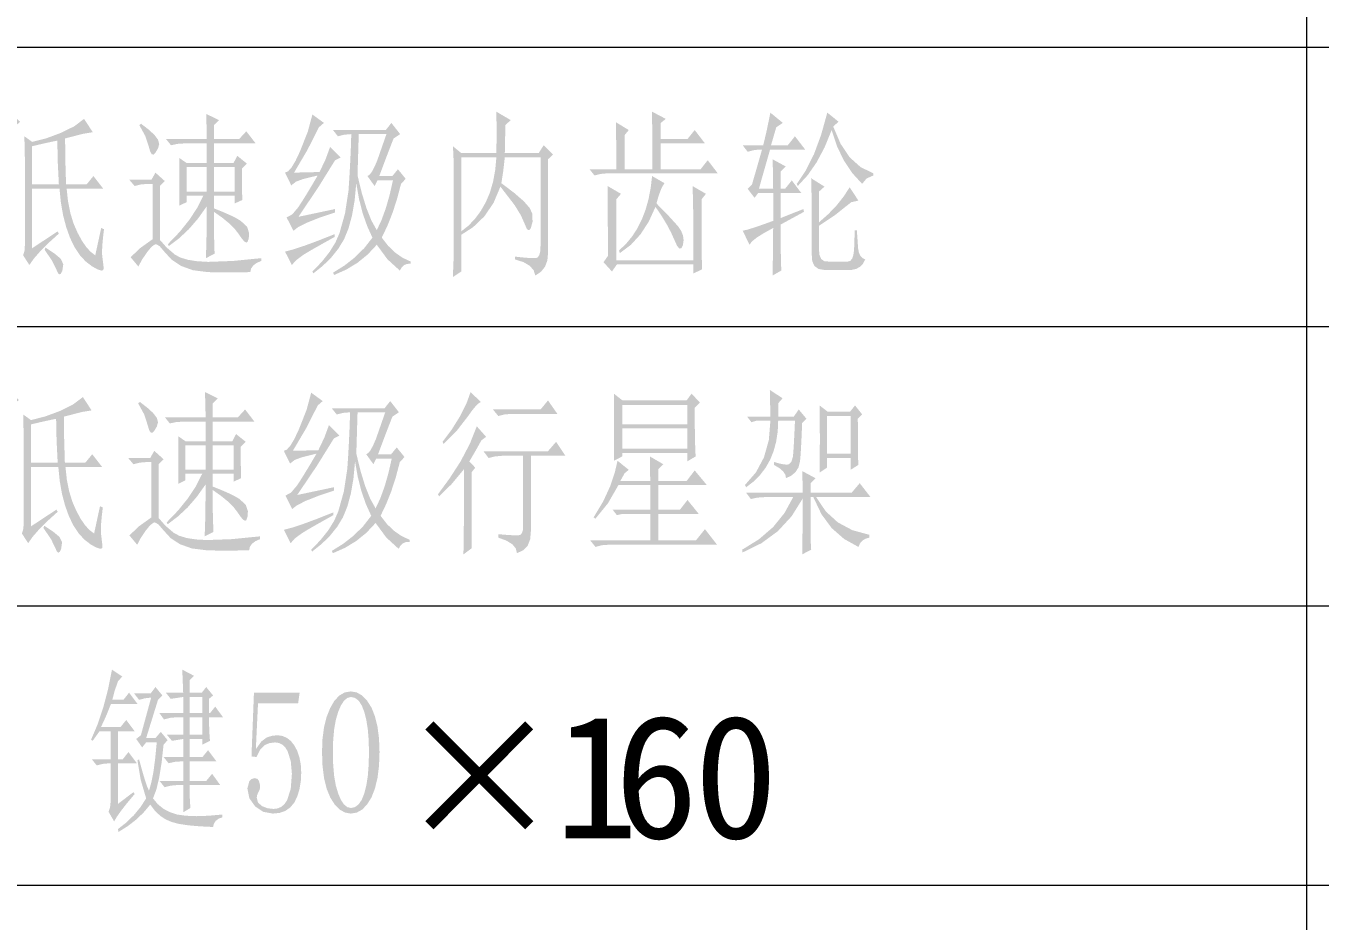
# Model space of a CAD drawing. Header units: millimetres. Extents: x -594 to 6367, y -2099 to 456.
# Drawn here: x 454.37 to 486.81, y -289.4 to -266.95 of the extents above; entities that cross this region are included whole.
import ezdxf

# ---------------------------------------------------------------- set-up
doc = ezdxf.new("R2010")
doc.units = ezdxf.units.MM
doc.layers.get('0').update_dxf_attribs({"lineweight": 35})
doc.styles.get("Standard").update_dxf_attribs({"font": 'txt.shx'})

msp = doc.modelspace()

# ---------------------------------------------------------------- hatches: boundary and pattern name
h = msp.add_hatch(color=0)
h.paths.add_polyline_path([(456.105, -272.707), (456.254, -272.021), (456.324, -272.052), (456.299, -272.267), (456.283, -272.445), (456.276, -272.586), (456.277, -272.692), (456.316, -273.019), (456.307, -273.078), (456.256, -273.09), (456.16, -273.058), (456.02, -272.98), (455.862, -272.858), (455.718, -272.702), (455.588, -272.507), (455.474, -272.271), (455.378, -272.002), (455.3, -271.707), (455.244, -271.387), (455.209, -271.039), (454.523, -271.039), (454.523, -272.528), (455.162, -272.107), (455.193, -272.162), (454.936, -272.395), (454.726, -272.605), (454.565, -272.79), (454.453, -272.949), (454.297, -272.707), (454.332, -272.59), (454.343, -272.427), (454.343, -270.563), (454.339, -270.171), (454.328, -269.721), (454.523, -269.862), (454.879, -269.772), (455.248, -269.635), (455.577, -269.472), (455.825, -269.285), (456.043, -269.62), (455.801, -269.659), (455.619, -269.706), (455.349, -269.776), (455.355, -270.321), (455.373, -270.93), (455.887, -270.93), (456.059, -270.719), (456.308, -271.039), (455.388, -271.039), (455.423, -271.358), (455.481, -271.647), (455.56, -271.907), (455.661, -272.138), (455.768, -272.336), (455.877, -272.496), (455.99, -272.62)])
h.paths.add_polyline_path([(455.154, -269.83), (455.045, -269.852), (454.903, -269.883), (454.729, -269.922), (454.523, -269.971), (454.523, -270.93), (455.193, -270.93), (455.165, -270.368)])
h.paths.add_polyline_path([(454.858, -272.512), (455.087, -272.665), (455.24, -272.793), (455.303, -272.928), (455.279, -273.097), (455.244, -273.166), (455.209, -273.186), (455.174, -273.158), (455.139, -273.082), (455.028, -272.851), (454.835, -272.567)])
h.paths.add_polyline_path([(453.922, -270.337), (453.837, -270.423), (453.837, -272.458), (453.839, -272.747), (453.852, -273.089), (453.649, -273.214), (453.651, -272.91), (453.653, -272.665), (453.656, -272.481), (453.657, -272.357), (453.657, -270.509), (453.435, -270.9), (453.166, -271.281), (453.127, -271.234), (453.439, -270.602), (453.681, -269.971), (453.776, -269.68), (453.85, -269.439), (453.904, -269.247), (453.938, -269.105), (454.219, -269.355), (454.108, -269.465), (454.008, -269.651), (453.898, -269.91), (453.782, -270.228)])
h = msp.add_hatch(color=0)
h.paths.add_polyline_path([(458.394, -270.493), (458.394, -271.109), (458.901, -271.109), (458.901, -270.493)])
h.paths.add_polyline_path([(459.08, -270.493), (459.08, -271.109), (459.603, -271.109), (459.603, -270.493)])
h.paths.add_polyline_path([(459.08, -271.616), (459.082, -272.189), (459.096, -272.668), (458.877, -272.778), (458.888, -272.498), (458.895, -272.188), (458.899, -271.847), (458.901, -271.475), (458.683, -271.783), (458.452, -272.05), (458.207, -272.28), (457.95, -272.473), (457.926, -272.427), (458.214, -272.127), (458.458, -271.824), (458.659, -271.519), (458.815, -271.21), (458.394, -271.21), (458.394, -271.374), (458.215, -271.46), (458.215, -270.267), (458.394, -270.392), (458.901, -270.392), (458.901, -269.9), (458.339, -269.9), (458.163, -269.912), (458.004, -269.947), (457.879, -269.791), (458.901, -269.791), (458.896, -269.505), (458.885, -269.16), (459.205, -269.316), (459.08, -269.44), (459.08, -269.791), (459.712, -269.791), (459.891, -269.596), (460.125, -269.9), (459.08, -269.9), (459.08, -270.392), (459.571, -270.392), (459.665, -270.212), (459.907, -270.407), (459.782, -270.532), (459.783, -270.958), (459.79, -271.32), (459.603, -271.405), (459.603, -271.21), (459.08, -271.21), (459.08, -271.53), (459.294, -271.615), (459.477, -271.695), (459.63, -271.77), (459.751, -271.842), (459.909, -271.988), (459.961, -272.146), (459.953, -272.282), (459.922, -272.372), (459.89, -272.387), (459.842, -272.359), (459.78, -272.29), (459.704, -272.177), (459.603, -272.046), (459.465, -271.908), (459.291, -271.765)])
h.paths.add_polyline_path([(457.209, -269.44), (457.256, -269.409), (457.437, -269.549), (457.583, -269.682), (457.678, -269.805), (457.708, -269.916), (457.678, -270.026), (457.607, -270.142), (457.561, -270.182), (457.52, -270.17), (457.483, -270.108), (457.451, -269.994), (457.362, -269.72)])
h.paths.add_polyline_path([(457.724, -272.318), (457.894, -272.511), (458.106, -272.692), (458.245, -272.765), (458.428, -272.819), (458.657, -272.855), (458.932, -272.871), (459.558, -272.848), (460.265, -272.778), (460.265, -272.848), (460.147, -272.9), (460.062, -272.965), (460.01, -273.041), (459.992, -273.128), (459.681, -273.133), (459.401, -273.134), (459.151, -273.133), (458.932, -273.128), (458.552, -273.08), (458.254, -272.972), (458.022, -272.818), (457.848, -272.629), (457.719, -272.478), (457.63, -272.427), (457.589, -272.44), (457.537, -272.478), (457.475, -272.542), (457.404, -272.629), (457.274, -272.82), (457.186, -272.988), (456.991, -272.754), (457.235, -272.522), (457.544, -272.302), (457.544, -270.914), (457.427, -270.914), (457.248, -270.93), (457.092, -270.969), (456.959, -270.813), (457.513, -270.813), (457.614, -270.633), (457.848, -270.844), (457.724, -270.969)])
h = msp.add_hatch(color=0)
h.paths.add_polyline_path([(462.117, -271.631), (461.718, -271.766), (461.411, -271.888), (461.195, -271.997), (461.072, -272.091), (460.901, -271.756), (461.042, -271.681), (461.189, -271.507), (461.277, -271.374), (461.388, -271.196), (461.523, -270.973), (461.681, -270.704), (461.306, -270.797), (461.136, -270.86), (461.018, -270.953), (460.862, -270.633), (460.938, -270.601), (461.026, -270.503), (461.125, -270.337), (461.236, -270.103), (461.433, -269.604), (461.548, -269.175), (461.837, -269.386), (461.712, -269.495), (461.42, -270.07), (461.088, -270.633), (461.727, -270.618), (461.88, -270.296), (461.992, -269.986), (462.258, -270.251), (462.117, -270.322), (461.689, -271.011), (461.197, -271.741), (462.117, -271.546)])
h.paths.add_polyline_path([(460.862, -272.614), (461.08, -272.555), (461.359, -272.463), (461.7, -272.336), (462.102, -272.177), (462.102, -272.247), (461.833, -272.398), (461.611, -272.523), (461.438, -272.623), (461.314, -272.7), (461.139, -272.83), (461.033, -272.949)])
h.paths.add_polyline_path([(463.583, -269.776), (463.46, -270.093), (463.36, -270.356), (463.282, -270.564), (463.224, -270.719), (463.552, -270.719), (463.692, -270.548), (463.887, -270.789), (463.77, -270.914), (463.669, -271.296), (463.555, -271.647), (463.427, -271.969), (463.287, -272.263), (463.446, -272.468), (463.62, -272.636), (463.809, -272.768), (464.012, -272.863), (464.012, -272.918), (463.924, -272.921), (463.849, -272.951), (463.787, -273.008), (463.739, -273.089), (463.43, -272.807), (463.162, -272.442), (462.933, -272.687), (462.678, -272.894), (462.398, -273.064), (462.094, -273.199), (462.063, -273.144), (462.353, -272.962), (462.616, -272.756), (462.85, -272.523), (463.053, -272.263), (462.922, -271.976), (462.809, -271.654), (462.717, -271.295), (462.647, -270.898), (462.607, -271.328), (462.542, -271.705), (462.454, -272.03), (462.343, -272.302), (462.199, -272.539), (462.022, -272.76), (461.813, -272.966), (461.571, -273.16), (461.548, -273.113), (461.783, -272.869), (461.975, -272.627), (462.123, -272.389), (462.226, -272.154), (462.366, -271.655), (462.453, -271.086), (462.474, -270.77), (462.493, -270.429), (462.51, -270.062), (462.523, -269.667), (462.346, -269.682), (462.187, -269.721), (462.063, -269.565), (463.388, -269.565), (463.528, -269.386), (463.747, -269.667)])
h.paths.add_polyline_path([(462.71, -269.667), (462.679, -270.704), (462.787, -271.148), (462.903, -271.524), (463.027, -271.833), (463.162, -272.076), (463.279, -271.827), (463.385, -271.537), (463.481, -271.204), (463.567, -270.828), (463.178, -270.828), (463.107, -270.969), (462.928, -270.719), (462.982, -270.686), (463.04, -270.61), (463.102, -270.493), (463.17, -270.337), (463.404, -269.667)])
h = msp.add_hatch(color=0)
h.paths.add_polyline_path([(465.279, -270.251), (465.279, -272.107), (465.459, -271.964), (465.622, -271.793), (465.768, -271.596), (465.895, -271.374), (465.999, -271.129), (466.077, -270.86), (466.131, -270.567), (466.16, -270.251)])
h.paths.add_polyline_path([(465.069, -273.253), (465.086, -272.834), (465.092, -272.497), (465.092, -270.789), (465.09, -270.523), (465.086, -270.298), (465.079, -270.114), (465.069, -269.971), (465.279, -270.142), (466.16, -270.142), (466.166, -269.638), (466.16, -269.105), (466.519, -269.316), (466.386, -269.44), (466.371, -270.142), (467.221, -270.142), (467.345, -269.947), (467.579, -270.181), (467.454, -270.298), (467.454, -272.653), (467.438, -272.837), (467.379, -272.992), (467.278, -273.118), (467.135, -273.214), (467.095, -273.083), (466.998, -272.971), (466.843, -272.879), (466.628, -272.809), (466.628, -272.739), (466.8, -272.758), (466.944, -272.77), (467.058, -272.776), (467.143, -272.778), (467.198, -272.758), (467.237, -272.7), (467.26, -272.6), (467.267, -272.458), (467.267, -270.251), (466.371, -270.251), (466.331, -270.598), (466.285, -270.898), (466.609, -271.143), (466.846, -271.35), (466.995, -271.52), (467.057, -271.655), (467.067, -271.861), (467.026, -272.021), (466.989, -272.069), (466.952, -272.072), (466.914, -272.028), (466.877, -271.935), (466.772, -271.7), (466.62, -271.452), (466.261, -270.984), (466.088, -271.394), (465.856, -271.733), (465.576, -272.001), (465.279, -272.193), (465.279, -273.113)])
h = msp.add_hatch(color=0)
h.paths.add_polyline_path([(470.375, -270.898), (470.326, -270.97), (470.276, -271.079), (470.224, -271.224), (470.172, -271.405), (470.47, -271.71), (470.71, -271.974), (470.792, -272.096), (470.839, -272.215), (470.853, -272.333), (470.835, -272.45), (470.795, -272.53), (470.747, -272.537), (470.69, -272.469), (470.624, -272.325), (470.542, -272.141), (470.436, -271.94), (470.305, -271.723), (470.148, -271.491), (469.979, -271.862), (469.773, -272.18), (469.531, -272.444), (469.252, -272.653), (469.236, -272.583), (469.408, -272.42), (469.559, -272.238), (469.692, -272.035), (469.804, -271.812), (469.898, -271.568), (469.972, -271.305), (470.027, -271.022), (470.063, -270.719)])
h.paths.add_polyline_path([(468.846, -272.879), (468.955, -272.723), (468.955, -272.404), (468.954, -272.113), (468.953, -271.851), (468.952, -271.618), (468.95, -271.413), (468.949, -271.236), (468.948, -271.088), (468.948, -270.969), (469.283, -271.164), (469.166, -271.304), (469.166, -272.832), (471.1, -272.832), (471.099, -272.491), (471.098, -272.181), (471.096, -271.903), (471.094, -271.655), (471.091, -271.438), (471.086, -271.251), (471.082, -271.095), (471.076, -270.969), (471.412, -271.164), (471.302, -271.304), (471.302, -271.623), (471.303, -271.914), (471.303, -272.176), (471.304, -272.409), (471.306, -272.614), (471.309, -272.791), (471.313, -272.939), (471.318, -273.058), (471.1, -273.16), (471.1, -272.933), (469.182, -272.933), (469.057, -273.113)])
h.paths.add_polyline_path([(470.07, -270.548), (470.069, -270.058), (470.067, -269.654), (470.064, -269.336), (470.063, -269.105), (470.406, -269.285), (470.281, -269.386), (470.281, -269.791), (470.951, -269.791), (471.131, -269.565), (471.388, -269.9), (470.281, -269.9), (470.281, -270.548), (471.279, -270.548), (471.458, -270.322), (471.708, -270.649), (468.955, -270.649), (468.779, -270.665), (468.62, -270.704), (468.495, -270.548), (469.166, -270.548), (469.165, -270.114), (469.162, -269.772), (469.159, -269.524), (469.158, -269.37), (469.478, -269.565), (469.377, -269.69), (469.377, -270.548)])
h = msp.add_hatch(color=0)
h.paths.add_polyline_path([(473.098, -271.039), (473.094, -270.636), (473.083, -270.298), (473.41, -270.477), (473.286, -270.602), (473.286, -271.039), (473.395, -271.039), (473.566, -270.828), (473.8, -271.14), (473.286, -271.14), (473.286, -271.772), (473.855, -271.546), (473.87, -271.616), (473.286, -271.935), (473.287, -272.556), (473.301, -273.089), (473.083, -273.214), (473.089, -272.872), (473.094, -272.559), (473.097, -272.276), (473.098, -272.021), (472.859, -272.153), (472.679, -272.267), (472.561, -272.363), (472.506, -272.442), (472.334, -272.091), (472.469, -272.058), (472.64, -272.005), (472.85, -271.932), (473.098, -271.842), (473.098, -271.14), (472.724, -271.14), (472.631, -271.265), (472.459, -271.039), (472.568, -270.93), (472.818, -270.056), (472.724, -270.056), (472.6, -270.072), (472.459, -270.111), (472.334, -269.947), (472.849, -269.947), (472.936, -269.579), (473.028, -269.129), (473.34, -269.386), (473.176, -269.495), (473.044, -269.947), (473.465, -269.947), (473.644, -269.721), (473.901, -270.056), (473.02, -270.056), (472.74, -271.039)])
h.paths.add_polyline_path([(474.736, -269.355), (474.603, -269.479), (474.789, -269.912), (475.018, -270.251), (475.292, -270.497), (475.609, -270.649), (475.609, -270.704), (475.439, -270.78), (475.328, -270.914), (475.078, -270.641), (474.867, -270.324), (474.696, -269.966), (474.564, -269.565), (474.389, -269.995), (474.189, -270.372), (473.964, -270.697), (473.714, -270.969), (473.691, -270.914), (473.914, -270.582), (474.12, -270.173), (474.299, -269.689), (474.455, -269.129)])
h.paths.add_polyline_path([(474.065, -271.686), (474.06, -271.189), (474.05, -270.774), (474.385, -270.984), (474.245, -271.109), (474.245, -271.881), (474.477, -271.676), (474.683, -271.461), (474.863, -271.235), (475.016, -271), (475.235, -271.335), (475.055, -271.374), (474.647, -271.7), (474.245, -271.967), (474.245, -272.528), (474.256, -272.689), (474.302, -272.798), (474.382, -272.856), (474.494, -272.863), (474.97, -272.863), (475.031, -272.846), (475.077, -272.791), (475.108, -272.699), (475.126, -272.567), (475.136, -272.292), (475.141, -272.076), (475.196, -272.076), (475.227, -272.528), (475.246, -272.633), (475.282, -272.715), (475.334, -272.774), (475.406, -272.809), (475.349, -272.917), (475.272, -272.997), (475.174, -273.049), (475.055, -273.074), (474.385, -273.074), (474.237, -273.049), (474.134, -272.975), (474.077, -272.853), (474.065, -272.684)])
h = msp.add_hatch(color=0)
h.paths.add_polyline_path([(456.076, -279.683), (456.224, -278.997), (456.294, -279.029), (456.269, -279.244), (456.253, -279.421), (456.246, -279.562), (456.247, -279.668), (456.286, -279.995), (456.277, -280.054), (456.226, -280.066), (456.13, -280.034), (455.99, -279.956), (455.832, -279.835), (455.688, -279.678), (455.558, -279.483), (455.444, -279.247), (455.348, -278.978), (455.27, -278.684), (455.214, -278.363), (455.179, -278.015), (454.493, -278.015), (454.493, -279.504), (455.132, -279.083), (455.163, -279.138), (454.906, -279.371), (454.696, -279.581), (454.535, -279.766), (454.423, -279.925), (454.267, -279.683), (454.302, -279.567), (454.313, -279.403), (454.313, -277.539), (454.309, -277.148), (454.298, -276.697), (454.493, -276.838), (454.849, -276.748), (455.218, -276.611), (455.547, -276.448), (455.795, -276.261), (456.013, -276.596), (455.771, -276.635), (455.589, -276.682), (455.319, -276.752), (455.325, -277.297), (455.343, -277.906), (455.857, -277.906), (456.029, -277.695), (456.278, -278.015), (455.358, -278.015), (455.393, -278.334), (455.451, -278.623), (455.53, -278.883), (455.631, -279.114), (455.738, -279.312), (455.847, -279.472), (455.96, -279.596)])
h.paths.add_polyline_path([(455.124, -276.806), (455.015, -276.828), (454.873, -276.859), (454.699, -276.898), (454.493, -276.947), (454.493, -277.906), (455.163, -277.906), (455.135, -277.344)])
h.paths.add_polyline_path([(454.828, -279.489), (455.057, -279.641), (455.21, -279.769), (455.273, -279.904), (455.249, -280.073), (455.214, -280.142), (455.179, -280.162), (455.144, -280.134), (455.109, -280.058), (454.998, -279.827), (454.805, -279.543)])
h.paths.add_polyline_path([(453.892, -277.313), (453.807, -277.399), (453.807, -279.434), (453.809, -279.723), (453.822, -280.066), (453.619, -280.19), (453.621, -279.886), (453.623, -279.642), (453.626, -279.457), (453.627, -279.333), (453.627, -277.485), (453.405, -277.877), (453.136, -278.257), (453.097, -278.21), (453.409, -277.578), (453.651, -276.947), (453.746, -276.656), (453.82, -276.415), (453.874, -276.223), (453.908, -276.081), (454.189, -276.331), (454.078, -276.441), (453.978, -276.627), (453.868, -276.886), (453.752, -277.204)])
h = msp.add_hatch(color=0)
h.paths.add_polyline_path([(474.035, -278.771), (474.035, -279.042), (474.035, -279.282), (474.036, -279.491), (474.037, -279.67), (474.039, -279.819), (474.042, -279.938), (474.046, -280.028), (474.051, -280.089), (473.825, -280.206), (473.83, -279.9), (473.835, -279.566), (473.839, -279.2), (473.84, -278.802), (473.561, -279.25), (473.216, -279.624), (472.804, -279.926), (472.328, -280.159), (472.32, -280.089), (472.742, -279.827), (473.097, -279.521), (473.382, -279.169), (473.599, -278.771), (472.873, -278.771), (472.697, -278.783), (472.538, -278.818), (472.421, -278.662), (473.84, -278.662), (473.835, -278.415), (473.825, -278.116), (474.16, -278.296), (474.035, -278.42), (474.035, -278.662), (475.064, -278.662), (475.267, -278.42), (475.54, -278.771), (474.176, -278.771), (474.417, -279.128), (474.719, -279.404), (475.083, -279.599), (475.509, -279.715), (475.509, -279.785), (475.412, -279.813), (475.334, -279.861), (475.275, -279.93), (475.236, -280.019), (474.875, -279.819), (474.565, -279.547), (474.308, -279.199), (474.105, -278.771)])
h.paths.add_polyline_path([(472.445, -276.752), (473.029, -276.752), (473.014, -276.081), (473.334, -276.292), (473.224, -276.417), (473.224, -276.752), (473.614, -276.752), (473.739, -276.572), (473.934, -276.806), (473.825, -276.908), (473.809, -277.275), (473.795, -277.558), (473.782, -277.757), (473.77, -277.875), (473.733, -278.022), (473.661, -278.14), (473.552, -278.232), (473.419, -278.296), (473.405, -278.209), (473.349, -278.125), (473.253, -278.042), (473.115, -277.96), (473.123, -277.89), (473.26, -277.928), (473.369, -277.95), (473.448, -277.955), (473.497, -277.945), (473.556, -277.881), (473.591, -277.765), (473.603, -277.656), (473.615, -277.467), (473.629, -277.2), (473.645, -276.853), (473.224, -276.853), (473.212, -277.125), (473.173, -277.379), (473.11, -277.615), (473.022, -277.834), (472.908, -278.034), (472.77, -278.215), (472.608, -278.378), (472.421, -278.522), (472.39, -278.467), (472.668, -278.147), (472.868, -277.771), (472.989, -277.34), (473.029, -276.853), (472.679, -276.853), (472.554, -276.892)])
h.paths.add_polyline_path([(474.261, -278.155), (474.269, -277.313), (474.261, -276.471), (474.464, -276.627), (475.025, -276.627), (475.15, -276.471), (475.33, -276.697), (475.22, -276.806), (475.221, -277.233), (475.222, -277.568), (475.227, -277.81), (475.236, -277.96), (475.041, -278.085), (475.041, -277.789), (474.448, -277.789), (474.448, -278.031)])
h.paths.add_polyline_path([(474.448, -276.736), (474.448, -277.68), (475.041, -277.68), (475.041, -276.736)])
h = msp.add_hatch(color=0)
h.paths.add_polyline_path([(458.364, -277.469), (458.364, -278.085), (458.871, -278.085), (458.871, -277.469)])
h.paths.add_polyline_path([(459.05, -277.469), (459.05, -278.085), (459.573, -278.085), (459.573, -277.469)])
h.paths.add_polyline_path([(459.05, -278.592), (459.052, -279.165), (459.066, -279.644), (458.847, -279.754), (458.858, -279.475), (458.865, -279.164), (458.869, -278.823), (458.871, -278.452), (458.653, -278.759), (458.422, -279.027), (458.177, -279.256), (457.92, -279.45), (457.896, -279.403), (458.184, -279.103), (458.428, -278.8), (458.629, -278.495), (458.785, -278.186), (458.364, -278.186), (458.364, -278.35), (458.185, -278.436), (458.185, -277.243), (458.364, -277.368), (458.871, -277.368), (458.871, -276.877), (458.309, -276.877), (458.133, -276.888), (457.974, -276.923), (457.849, -276.767), (458.871, -276.767), (458.866, -276.481), (458.855, -276.136), (459.175, -276.292), (459.05, -276.417), (459.05, -276.767), (459.682, -276.767), (459.861, -276.572), (460.095, -276.877), (459.05, -276.877), (459.05, -277.368), (459.541, -277.368), (459.635, -277.188), (459.877, -277.383), (459.752, -277.508), (459.753, -277.934), (459.76, -278.296), (459.573, -278.381), (459.573, -278.186), (459.05, -278.186), (459.05, -278.506), (459.264, -278.591), (459.447, -278.671), (459.6, -278.746), (459.721, -278.818), (459.879, -278.964), (459.931, -279.122), (459.923, -279.259), (459.892, -279.348), (459.86, -279.363), (459.812, -279.336), (459.75, -279.266), (459.674, -279.153), (459.573, -279.022), (459.435, -278.884), (459.261, -278.741)])
h.paths.add_polyline_path([(457.179, -276.417), (457.226, -276.385), (457.407, -276.525), (457.553, -276.658), (457.648, -276.781), (457.678, -276.892), (457.648, -277.002), (457.577, -277.118), (457.531, -277.158), (457.49, -277.147), (457.453, -277.084), (457.421, -276.97), (457.332, -276.696)])
h.paths.add_polyline_path([(457.694, -279.294), (457.864, -279.487), (458.076, -279.668), (458.215, -279.741), (458.398, -279.796), (458.627, -279.831), (458.902, -279.847), (459.528, -279.824), (460.235, -279.754), (460.235, -279.824), (460.117, -279.876), (460.032, -279.941), (459.98, -280.017), (459.962, -280.104), (459.651, -280.109), (459.371, -280.11), (459.121, -280.109), (458.902, -280.104), (458.522, -280.056), (458.224, -279.949), (457.992, -279.795), (457.818, -279.605), (457.689, -279.454), (457.6, -279.403), (457.559, -279.416), (457.507, -279.454), (457.445, -279.518), (457.374, -279.605), (457.244, -279.797), (457.156, -279.964), (456.961, -279.73), (457.205, -279.498), (457.514, -279.278), (457.514, -277.89), (457.397, -277.89), (457.218, -277.906), (457.062, -277.945), (456.929, -277.789), (457.483, -277.789), (457.584, -277.609), (457.818, -277.82), (457.694, -277.945)])
h = msp.add_hatch(color=0)
h.paths.add_polyline_path([(462.087, -278.607), (461.688, -278.742), (461.381, -278.864), (461.165, -278.973), (461.042, -279.068), (460.871, -278.732), (461.012, -278.657), (461.159, -278.483), (461.247, -278.35), (461.358, -278.172), (461.493, -277.949), (461.651, -277.68), (461.276, -277.773), (461.106, -277.837), (460.988, -277.929), (460.832, -277.609), (460.908, -277.577), (460.996, -277.479), (461.095, -277.313), (461.206, -277.079), (461.403, -276.58), (461.518, -276.151), (461.807, -276.362), (461.682, -276.471), (461.39, -277.046), (461.058, -277.609), (461.697, -277.594), (461.85, -277.272), (461.963, -276.962), (462.228, -277.227), (462.087, -277.298), (461.659, -277.987), (461.167, -278.717), (462.087, -278.522)])
h.paths.add_polyline_path([(460.832, -279.59), (461.05, -279.532), (461.329, -279.439), (461.67, -279.313), (462.072, -279.153), (462.072, -279.223), (461.803, -279.374), (461.581, -279.499), (461.408, -279.6), (461.284, -279.676), (461.109, -279.806), (461.003, -279.925)])
h.paths.add_polyline_path([(463.553, -276.752), (463.43, -277.069), (463.33, -277.332), (463.252, -277.54), (463.194, -277.695), (463.522, -277.695), (463.662, -277.524), (463.857, -277.765), (463.74, -277.89), (463.639, -278.272), (463.525, -278.623), (463.397, -278.945), (463.257, -279.239), (463.416, -279.444), (463.59, -279.612), (463.779, -279.744), (463.982, -279.839), (463.982, -279.894), (463.894, -279.897), (463.819, -279.927), (463.757, -279.984), (463.709, -280.066), (463.4, -279.783), (463.132, -279.418), (462.903, -279.663), (462.648, -279.87), (462.368, -280.04), (462.064, -280.175), (462.033, -280.12), (462.323, -279.939), (462.586, -279.732), (462.82, -279.5), (463.023, -279.239), (462.892, -278.952), (462.779, -278.63), (462.687, -278.271), (462.617, -277.875), (462.577, -278.304), (462.512, -278.682), (462.424, -279.006), (462.313, -279.278), (462.169, -279.515), (461.992, -279.736), (461.783, -279.942), (461.541, -280.136), (461.518, -280.089), (461.753, -279.845), (461.945, -279.604), (462.093, -279.365), (462.196, -279.13), (462.336, -278.631), (462.423, -278.062), (462.444, -277.746), (462.463, -277.405), (462.48, -277.038), (462.493, -276.643), (462.316, -276.658), (462.157, -276.697), (462.033, -276.541), (463.358, -276.541), (463.499, -276.362), (463.717, -276.643)])
h.paths.add_polyline_path([(462.68, -276.643), (462.649, -277.68), (462.757, -278.124), (462.873, -278.5), (462.997, -278.809), (463.132, -279.052), (463.249, -278.803), (463.355, -278.513), (463.451, -278.18), (463.537, -277.804), (463.148, -277.804), (463.077, -277.945), (462.898, -277.695), (462.952, -277.662), (463.01, -277.586), (463.072, -277.469), (463.14, -277.313), (463.374, -276.643)])
h = msp.add_hatch(color=0)
h.paths.add_polyline_path([(466.074, -276.572), (467.267, -276.572), (467.454, -276.346), (467.688, -276.682), (466.542, -276.682), (466.363, -276.697), (466.207, -276.736)])
h.paths.add_polyline_path([(466.207, -279.699), (466.373, -279.714), (466.511, -279.723), (466.619, -279.729), (466.698, -279.73), (466.755, -279.717), (466.796, -279.678), (466.822, -279.612), (466.831, -279.52), (466.831, -277.734), (466.3, -277.734), (466.124, -277.75), (465.965, -277.789), (465.84, -277.625), (467.447, -277.625), (467.657, -277.383), (467.891, -277.734), (467.025, -277.734), (467.025, -279.613), (467.008, -279.824), (466.944, -279.988), (466.833, -280.104), (466.675, -280.175), (466.645, -280.055), (466.558, -279.951), (466.411, -279.861), (466.207, -279.785)])
h.paths.add_polyline_path([(465.513, -276.136), (465.77, -276.385), (465.71, -276.422), (465.635, -276.496), (465.543, -276.609), (465.435, -276.76), (465.167, -277.105), (464.835, -277.438), (464.811, -277.383), (465.035, -277.084), (465.248, -276.744), (465.412, -276.417)])
h.paths.add_polyline_path([(465.544, -278.14), (465.544, -280.05), (465.334, -280.206), (465.336, -280.088), (465.339, -279.928), (465.342, -279.725), (465.344, -279.48), (465.346, -279.192), (465.348, -278.861), (465.349, -278.487), (465.349, -278.069), (465.031, -278.45), (464.725, -278.748), (464.694, -278.701), (464.982, -278.308), (465.263, -277.875), (465.498, -277.425), (465.669, -276.994), (465.903, -277.259), (465.786, -277.344), (465.616, -277.647), (465.482, -277.875), (465.63, -278.031)])
h = msp.add_hatch(color=0)
h.paths.add_polyline_path([(470.343, -277.945), (470.218, -278.069), (470.218, -278.366), (470.928, -278.366), (471.131, -278.101), (471.435, -278.467), (470.218, -278.467), (470.218, -279.083), (470.764, -279.083), (470.951, -278.841), (471.232, -279.192), (470.218, -279.192), (470.218, -279.855), (471.162, -279.855), (471.388, -279.574), (471.692, -279.964), (468.979, -279.964), (468.799, -279.977), (468.644, -280.019), (468.511, -279.855), (470.016, -279.855), (470.016, -279.192), (469.314, -279.192), (469.181, -279.223), (469.072, -279.083), (470.016, -279.083), (470.016, -278.467), (469.22, -278.467), (468.958, -278.923), (468.644, -279.309), (468.597, -279.278), (468.842, -278.869), (469.018, -278.483), (469.131, -278.139), (469.197, -277.859), (469.478, -278.085), (469.373, -278.173), (469.267, -278.366), (470.016, -278.366), (470.012, -278.037), (470.008, -277.75)])
h.paths.add_polyline_path([(469.314, -277.048), (469.314, -277.555), (470.944, -277.555), (470.944, -277.048)])
h.paths.add_polyline_path([(469.104, -276.175), (469.322, -276.346), (470.928, -276.346), (471.053, -276.175), (471.263, -276.401), (471.131, -276.526), (471.132, -276.91), (471.137, -277.243), (471.144, -277.523), (471.154, -277.75), (470.944, -277.875), (470.944, -277.664), (469.314, -277.664), (469.314, -277.75), (469.104, -277.859), (469.107, -277.495), (469.111, -277.033), (469.107, -276.566)])
h.paths.add_polyline_path([(469.314, -276.456), (469.314, -276.947), (470.944, -276.947), (470.944, -276.456)])
h = msp.add_hatch(color=0)
h.paths.add_polyline_path([(458.473, -283.782), (458.473, -284.18), (458.793, -284.18), (458.793, -283.782)])
h.paths.add_polyline_path([(458.473, -284.289), (458.473, -284.726), (458.793, -284.726), (458.793, -284.289)])
h.paths.add_polyline_path([(457.678, -283.853), (457.381, -284.812), (457.615, -284.812), (457.748, -284.656), (457.919, -284.866), (457.818, -284.975), (457.767, -285.436), (457.706, -285.814), (457.635, -286.109), (457.553, -286.324), (457.67, -286.468), (457.81, -286.583), (457.974, -286.67), (458.161, -286.73), (458.376, -286.76), (458.636, -286.771), (458.941, -286.76), (459.292, -286.73), (459.292, -286.8), (459.198, -286.833), (459.128, -286.886), (459.081, -286.956), (459.058, -287.042), (458.72, -287.025), (458.434, -287), (458.2, -286.964), (458.021, -286.917), (457.869, -286.851), (457.728, -286.757), (457.6, -286.634), (457.483, -286.48), (457.315, -286.681), (457.126, -286.861), (456.917, -287.023), (456.687, -287.166), (456.672, -287.096), (456.883, -286.931), (457.07, -286.748), (457.237, -286.547), (457.381, -286.324), (457.243, -285.857), (457.163, -285.373), (457.202, -285.342), (457.284, -285.641), (457.353, -285.873), (457.409, -286.036), (457.452, -286.129), (457.512, -285.923), (457.564, -285.654), (457.608, -285.32), (457.646, -284.921), (457.381, -284.921), (457.28, -285.046), (457.132, -284.835), (457.249, -284.741), (457.506, -283.798), (457.354, -283.814), (457.202, -283.853), (457.077, -283.689), (457.498, -283.689), (457.615, -283.533), (457.787, -283.743)])
h.paths.add_polyline_path([(458.309, -286.675), (458.309, -286.456), (458.309, -286.268), (458.309, -286.112), (458.309, -285.989), (458.177, -285.989), (458, -286.005), (457.841, -286.044), (457.717, -285.888), (458.309, -285.888), (458.309, -285.396), (458.278, -285.396), (458.102, -285.408), (457.943, -285.443), (457.818, -285.287), (458.309, -285.287), (458.309, -284.835), (458.029, -284.882), (457.896, -284.726), (458.309, -284.726), (458.309, -284.289), (458.161, -284.289), (457.985, -284.305), (457.826, -284.344), (457.709, -284.18), (458.309, -284.18), (458.309, -283.782), (457.997, -283.829), (457.873, -283.673), (458.309, -283.673), (458.286, -283.096), (458.582, -283.252), (458.473, -283.361), (458.473, -283.673), (458.777, -283.673), (458.886, -283.533), (459.058, -283.743), (458.956, -283.829), (458.956, -284.18), (458.988, -284.18), (459.112, -284.024), (459.307, -284.289), (458.956, -284.289), (458.962, -284.624), (458.98, -284.882), (458.793, -284.975), (458.793, -284.835), (458.473, -284.835), (458.473, -285.287), (458.793, -285.287), (458.933, -285.116), (459.143, -285.396), (458.473, -285.396), (458.473, -285.888), (458.886, -285.888), (459.034, -285.708), (459.237, -285.989), (458.473, -285.989), (458.475, -286.318), (458.489, -286.566)])
h.paths.add_polyline_path([(456.672, -286.465), (457.062, -286.168), (457.093, -286.215), (456.907, -286.437), (456.76, -286.625), (456.65, -286.78), (456.578, -286.901), (456.438, -286.66), (456.477, -286.543), (456.493, -286.379), (456.493, -285.443), (456.477, -285.443), (456.301, -285.459), (456.142, -285.498), (456.017, -285.342), (456.493, -285.342), (456.493, -284.64), (456.212, -284.64), (456.04, -284.882), (456.001, -284.851), (456.165, -284.465), (456.306, -284.044), (456.426, -283.588), (456.524, -283.096), (456.781, -283.268), (456.672, -283.393), (456.59, -283.634), (456.532, -283.853), (456.812, -283.853), (456.953, -283.673), (457.163, -283.954), (456.5, -283.954), (456.37, -284.275), (456.251, -284.531), (456.742, -284.531), (456.882, -284.359), (457.093, -284.64), (456.672, -284.64), (456.672, -285.342), (456.797, -285.342), (456.937, -285.163), (457.147, -285.443), (456.672, -285.443)])
h = msp.add_hatch(color=0)
h.dxf.hatch_style = 2
h.paths.add_polyline_path([(460.668, -284.741), (460.792, -284.758), (460.906, -284.806), (461.008, -284.886), (461.097, -284.999), (461.17, -285.138), (461.223, -285.297), (461.257, -285.477), (461.268, -285.677), (461.257, -285.899), (461.223, -286.098), (461.17, -286.274), (461.097, -286.426), (460.997, -286.548), (460.875, -286.636), (460.728, -286.689), (460.559, -286.706), (460.319, -286.663), (460.114, -286.527), (459.967, -286.321), (459.919, -286.075), (459.966, -285.895), (460.024, -285.839), (460.099, -285.817), (460.168, -285.835), (460.208, -285.888), (460.239, -286.005), (460.227, -286.105), (460.192, -286.176), (460.161, -286.242), (460.153, -286.309), (460.185, -286.431), (460.286, -286.519), (460.421, -286.572), (460.574, -286.589), (460.68, -286.576), (460.772, -286.535), (460.852, -286.464), (460.917, -286.363), (461.005, -286.083), (461.034, -285.708), (461.006, -285.392), (460.925, -285.139), (460.867, -285.046), (460.796, -284.977), (460.711, -284.935), (460.613, -284.921), (460.472, -284.938), (460.348, -284.991), (460.241, -285.101), (460.146, -285.287), (460.021, -285.272), (460.083, -283.673), (461.229, -283.673), (461.19, -283.938), (460.185, -283.938), (460.13, -285.092), (460.266, -284.9), (460.403, -284.796), (460.532, -284.757)])
h = msp.add_hatch(color=0)
h.paths.add_polyline_path([(462.514, -283.782), (462.423, -283.806), (462.34, -283.876), (462.263, -283.993), (462.194, -284.157), (462.134, -284.36), (462.093, -284.595), (462.069, -284.863), (462.062, -285.163), (462.069, -285.481), (462.093, -285.76), (462.134, -285.999), (462.194, -286.2), (462.263, -286.362), (462.34, -286.476), (462.423, -286.544), (462.514, -286.566), (462.615, -286.544), (462.705, -286.476), (462.784, -286.362), (462.849, -286.2), (462.9, -285.999), (462.937, -285.76), (462.959, -285.481), (462.966, -285.163), (462.959, -284.863), (462.937, -284.595), (462.9, -284.36), (462.849, -284.157), (462.785, -283.993), (462.708, -283.876), (462.618, -283.806)])
h.paths.add_polyline_path([(462.514, -286.706), (462.368, -286.681), (462.233, -286.607), (462.11, -286.483), (461.999, -286.309), (461.907, -286.088), (461.841, -285.823), (461.802, -285.515), (461.789, -285.163), (461.801, -284.839), (461.838, -284.549), (461.901, -284.29), (461.992, -284.063), (462.098, -283.879), (462.221, -283.747), (462.359, -283.668), (462.514, -283.642), (462.66, -283.668), (462.795, -283.745), (462.917, -283.872), (463.029, -284.048), (463.116, -284.267), (463.18, -284.526), (463.218, -284.825), (463.231, -285.163), (463.218, -285.506), (463.18, -285.811), (463.116, -286.076), (463.029, -286.301), (462.917, -286.479), (462.795, -286.606), (462.66, -286.681)])

# ---------------------------------------------------------------- linework, layer by layer
at = {"color": 0, "lineweight": 0}
for points in [[(486.476, -267.494), (486.476, -260.488)], [(574.5, -267.494), (394.499, -267.494)], [(574.5, -267.494), (394.499, -267.494)], [(486.476, -274.5), (486.476, -267.494)], [(574.5, -274.5), (394.499, -274.5)], [(574.5, -274.5), (394.499, -274.5)], [(486.476, -281.506), (486.476, -274.5)], [(574.5, -281.506), (394.499, -281.506)], [(574.5, -281.506), (394.499, -281.506)], [(486.476, -288.512), (486.476, -281.506)], [(574.5, -288.512), (394.499, -288.512)], [(574.5, -288.512), (394.499, -288.512)], [(486.476, -295.488), (486.476, -288.512)]]:
    msp.add_lwpolyline(points, dxfattribs=at)

# ---------------------------------------------------------------- texts
at = {"color": 0, "char_height": 3.08601, "attachment_point": 1}
for s, insert in [('{\\fSimSun|b0|i0|c0;×}', (463.631, -284.238)), ('{\\fSimSun|b0|i0|c0;1}', (467.623, -284.238)), ('{\\fSimSun|b0|i0|c0;6}', (469.12, -284.238)), ('{\\fSimSun|b0|i0|c0;0}', (471.116, -284.238))]:
    msp.add_mtext(s, dxfattribs=dict(at, insert=insert))

doc.saveas('drawing.dxf')
